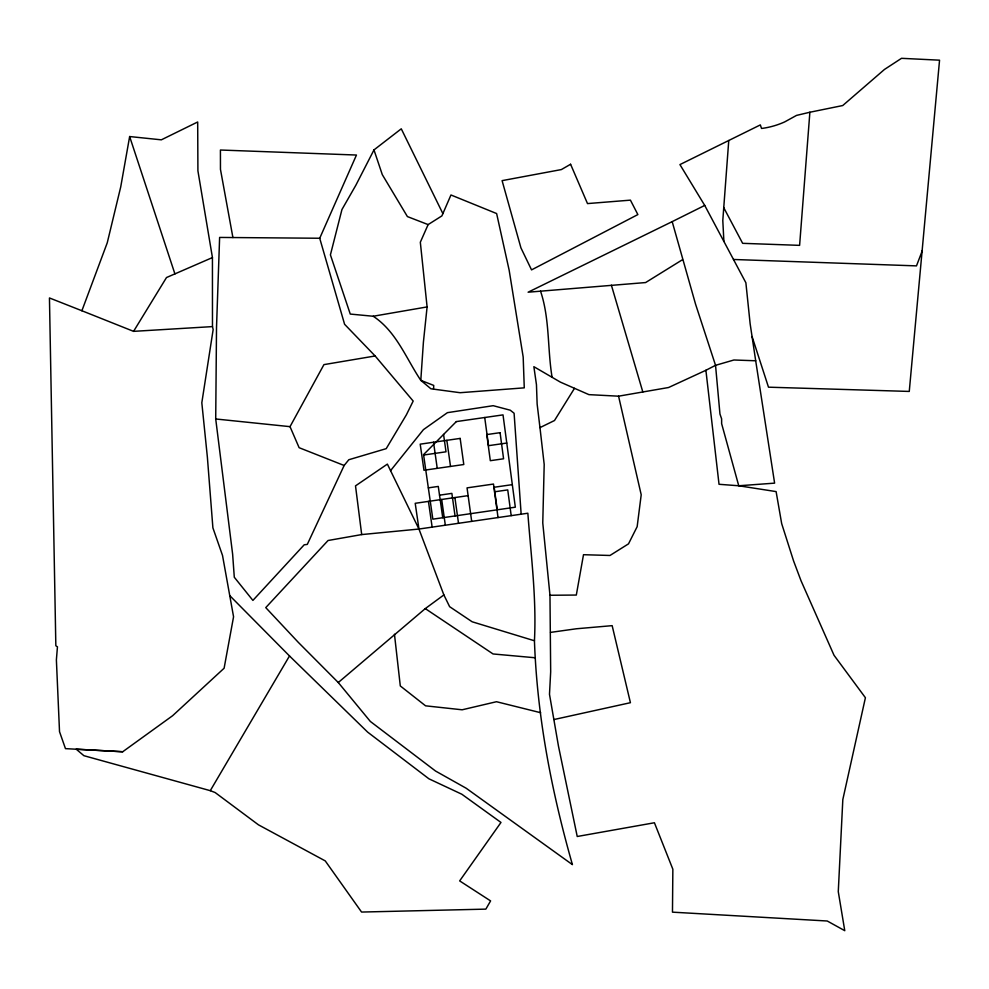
<?xml version="1.0" encoding="UTF-8"?>
<svg xmlns="http://www.w3.org/2000/svg" width="989" height="989" viewBox="0 0 989 989"><rect width="100%" height="100%" fill="white"/><g stroke="black" fill="none" stroke-linecap="round" stroke-linejoin="round"><path stroke-width="1.48" d="M319.719 238.25L344.592 324.293L375.14 355.978L413.179 401.064L406.392 414.811L386.217 448.647L348.808 459.737L344.147 465.485L307.295 544.407L304.192 544.803L252.9 600.41L234.294 577.242L232.625 554.124L215.713 418.977L216.517 327.371L219.62 237.434L319.719 238.25L356.46 155.038L220.423 150.019L220.46 169.342L232.91 237.545M534.443 640.773C536.594 598.11 531.006 555.744 527.854 513.229L418.953 529.041L361.69 534.579L328.064 540.501L265.757 607.617L298.27 642.318L338.275 682.534L370.356 721.463L435.531 771.024L466.19 788.245L572.421 864.633C551.615 791.645 537.089 716.753 534.443 640.773L472.161 621.784L449.624 606.677L443.876 594.933L418.953 529.041L387.379 464.113L355.508 485.871L361.69 534.579M433.578 389.147L430.92 388.788L420.795 380.345L423.403 342.231L427.1 306.924L420.325 242.231L428.126 224.602L441.898 215.886L450.959 194.981L496.626 213.55L509.15 270.182L523.181 357.029L524.269 387.849L460.108 392.707L433.578 389.147L433.726 385.413L420.795 380.345C406.009 358.241 396.255 331.389 373.199 316.245L350.267 314.069L330.413 254.865L341.947 209.532L355.892 185.166L373.978 149.908L401.274 128.817L442.874 213.612M728.757 140.5L722.798 220.473L723.886 241.427M752.06 336.544L768.49 387.181L909.262 391.434L939.55 60.181L901.523 58.314L884.463 69.453L842.739 105.539L809.88 112.239L799.606 245.359L742.64 243.331L723.676 207.542M212.474 326.605L212.437 257.573L197.911 170.825L197.689 121.981L161.343 139.832L129.646 136.544L120.72 186.921L107.257 242.787L81.889 310.744L133.577 331.352L212.474 326.605L213.154 329.535L201.818 402.783L207.381 457.215L212.895 527.854L222.513 555.435L233.565 616.777L224.107 668.23L172.63 715.702L122.71 751.751L65.472 748.636L59.525 731.687L56.385 659.886L57.449 646.806L55.841 645.792L49.45 297.949L81.889 310.744M922.366 250.501L916.482 265.88L733.492 259.477M344.147 465.485L299.123 447.696L290.024 426.655L323.935 364.62L375.14 355.978M229.745 595.613L289.493 655.954L210.274 790.668L83.904 755.695L76.202 749.18L122.71 751.751M133.577 331.352L166.498 277.538L212.437 257.573M574.498 388.318L554.495 420.523L539.969 427.631L544.197 464.471L542.763 522.946L549.971 595.254L550.675 671.828L549.488 694.303L558.464 746.102L577.23 836.496L654.421 822.761L672.854 869.232L672.471 912.155L827.261 921.006L844.767 930.686L838.276 891.645L842.826 799.557L865.412 697.727L834.024 655.274L801.041 580.778L793.586 560.961L781.681 523.638L776.105 491.595L738.746 485.772L719.028 484.289L705.899 370.282L715.541 365.324L733.912 359.996L755.695 360.775L774.61 483.139L738.746 485.772L721.636 423.675L721.624 418.854L719.955 414.032L715.541 365.324L695.564 304.192L672.186 221.635L704.724 205.428L745.879 282.755L750.132 323.712L755.695 360.775M390.556 470.653L423.428 429.646L447.424 412.66L493.19 405.688L510.25 410.2L514.095 413.241L521.154 514.193M338.275 682.534L425.282 608.606L443.876 594.933M682.497 259.699L645.607 282.557L528.114 292.2L672.186 221.635M705.899 370.282L668.564 387.515L618.57 396.181L588.925 394.636L560.417 382.137L533.875 366.696L536.458 384.709L537.138 404.044L539.969 427.631M554.038 719.522L630.426 702.697L612.154 625.654L576.402 628.769L550.527 632.391M809.88 112.239L796.528 115.404L784.648 121.931A86.327 82.099 -71.2 0 1 763.347 128.224L761.53 128.434L760.331 124.911L679.938 164.594L704.724 205.428M373.199 316.245L427.1 306.924M423.613 455.027L446.014 451.8L443.567 434.455M506.776 443.047L488.541 445.668L484.721 417.506M428.336 487.861L438.275 486.427L442.738 517.717M439.524 495.168L451.874 493.387L455.051 515.937M512.327 484.635L494.191 487.256L497.244 509.805M468.118 495.637L415.207 503.302L418.953 529.041M494.537 491.805L507.74 489.901L511.189 515.64M549.971 595.254L576.315 595.057L583.498 554.705L609.99 555.472L628.51 543.851L637.151 526.68L641.206 494.772L618.57 396.181M535.247 657.772L493.066 653.964L425.282 608.606M215.713 418.977L290.024 426.655M540.662 712.71L496.49 701.72L462.147 709.793L425.567 705.825L400.298 685.946L394.463 634.27M210.274 790.668L215.145 792.548L258.45 824.826L325.257 860.912L361.566 912.056L485.859 909.126L490.593 900.905L459.662 880.902L500.978 822.452L461.826 794.229L428.917 778.8L367.636 732.12L289.493 655.954M428.126 224.602L407.406 216.579L382.298 174.645L373.978 149.908M540.538 291.149C549.859 318.779 547.362 348.796 552.085 377.291M129.646 136.544L174.929 273.965M611.387 285.191L642.825 391.978M428.435 501.386L432.144 527.125M433.528 442.244L437.237 468.353M441.675 499.47L445.334 525.208M446.843 440.328L450.514 466.437M454.891 497.554L458.513 523.292M471.691 521.376L467.043 487.874L493.486 484.054L498.036 517.556M456.337 421.586L423.552 454.619L432.836 519.163L515.331 507.184L503.018 414.886L456.337 421.586M570.591 164.261L561.356 169.576L502.091 180.641L520.943 247.905L531.55 269.886L637.868 214.576L630.426 200.149L587.503 203.586L570.591 164.261M460.157 438.411L420.201 444.16L423.96 470.269L463.792 464.521L460.157 438.411M500.075 432.675L486.773 434.579L490.321 460.689L503.574 458.785L500.075 432.675"/></g></svg>
